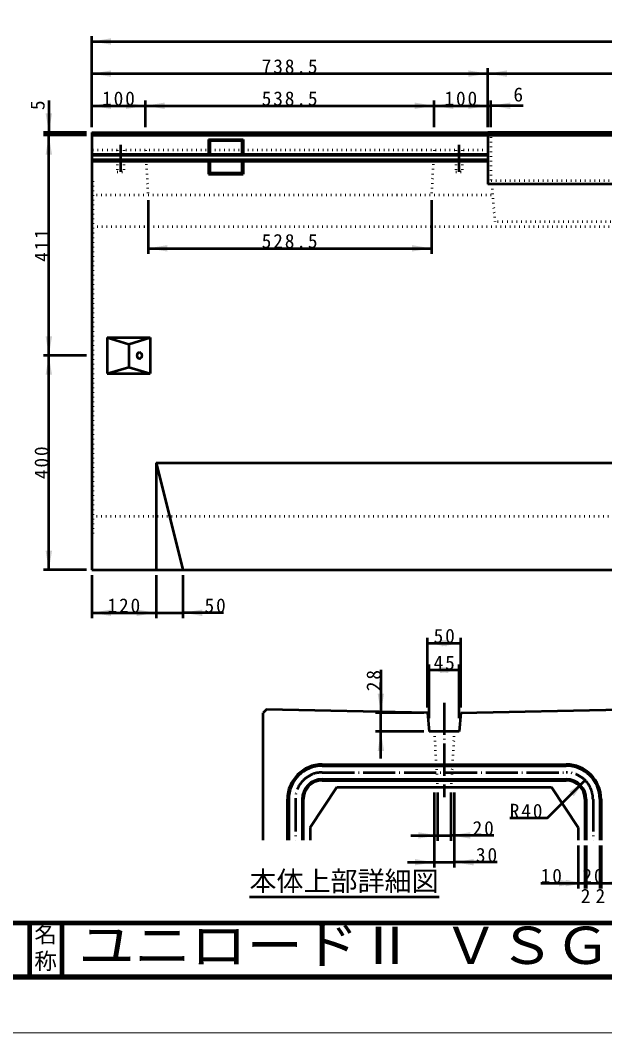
# Model space of a CAD drawing. Units: millimetres, scale not verified. Extents: x -2102 to 2102, y -1485 to 1485.
# Drawn here: x -300 to 790, y -1485 to 404 of the extents above; entities that cross this region are included whole.
import ezdxf
from ezdxf.enums import TextEntityAlignment as Align

# ---------------------------------------------------------------- set-up
doc = ezdxf.new("R2010")
doc.units = ezdxf.units.MM
doc.header["$LTSCALE"] = 5
doc.linetypes.add('DOTTED', pattern=[1.75, 0.25, -1.5])
doc.linetypes.add('LONG_DASHED_DOTTED', pattern=[15.25, 12, -1.5, 0.25, -1.5])
doc.layers.add('0-0_V-nasSTD', color=7, linetype='Continuous', lineweight=35)
doc.layers.add('0-1_0', color=7, linetype='Continuous', lineweight=50)
doc.styles.add('ＭＳ ゴシック', font='')
doc.styles.get('ＭＳ ゴシック').set_extended_font_data('MS Gothic')

msp = doc.modelspace()

# ---------------------------------------------------------------- linework, layer by layer
at = {"layer": '0-0_V-nasSTD', "lineweight": 50}
for p, q in [((-166.5, 194.655), (-166.5, -621.345)), ((-166.5, 194.655), (1833.5, 194.655)), ((-166.5, 189.655), (572, 189.655)), ((572, 194.655), (572, 98.655)), ((1095, 194.655), (572, 194.655)), ((572, 189.655), (833.5, 189.655)), ((51.2, 181.955), (115.8, 181.955)), ((51.2, 181.955), (53.5, 179.655)), ((51.2, 181.955), (51.2, 154.67)), ((53.5, 179.655), (113.5, 179.655)), ((53.5, 179.655), (53.5, 154.67)), ((113.5, 179.655), (115.8, 181.955)), ((113.5, 179.655), (113.5, 154.67)), ((115.8, 181.955), (115.8, 154.67)), ((-166.5, 154.67), (572, 154.67)), ((-166.5, 152.655), (572, 152.655)), ((-166.5, 144.655), (572, 144.655)), ((-166.5, 141.296), (572, 141.296)), ((51.2, 141.296), (51.2, 117.355)), ((53.5, 141.296), (53.5, 119.655)), ((113.5, 141.296), (113.5, 119.655)), ((115.8, 141.296), (115.8, 117.355)), ((51.2, 117.355), (53.5, 119.655)), ((51.2, 117.355), (115.8, 117.355)), ((53.5, 119.655), (113.5, 119.655)), ((113.5, 119.655), (115.8, 117.355)), ((-137.5, -187.845), (-137.5, -254.845)), ((-137.5, -187.845), (-57.5, -187.845)), ((-57.5, -187.845), (-57.5, -254.845)), ((-97.5, -199.845), (-97.5, -242.845)), ((-137.5, -254.845), (-57.5, -254.845)), ((-46.5, -421.345), (-46.5, -621.345)), ((-46.5, -421.345), (833.5, -421.345)), ((-46.5, -421.345), (3.5, -621.345)), ((-166.5, -621.345), (1833.5, -621.345)), ((153.433, -1125.807), (153.433, -888.057)), ((459.683, -888.057), (462.808, -923.057)), ((522.183, -888.057), (519.058, -923.057)), ((519.058, -923.057), (462.808, -923.057)), ((200.933, -1049.307), (200.933, -1125.807)), ((225.933, -1049.307), (225.933, -1125.807)), ((755.933, -1049.307), (755.933, -1125.807)), ((780.933, -1049.307), (780.933, -1125.807))]:
    msp.add_line(p, q, dxfattribs=at)
at = {"layer": '0-0_V-nasSTD', "linetype": 'DOTTED', "lineweight": 50}
for p, q in [((-166.5, 189.655), (572, 189.655)), ((578, 194.655), (578, 98.655)), ((572, 161.655), (-166.5, 161.655)), ((-118.8, 161.655), (-118.8, 121.655)), ((-106.8, 161.655), (-106.8, 121.655)), ((-66.5, 161.655), (-61.5, 78.655)), ((472, 161.655), (467, 78.655)), ((512.3, 161.655), (512.3, 121.655)), ((524.3, 161.655), (524.3, 121.655)), ((-118.8, 121.655), (-106.8, 121.655)), ((512.3, 121.655), (524.3, 121.655)), ((-166.5, 112.655), (-163.5, 110.655)), ((-163.5, -553.345), (-163.5, 110.655)), ((833.5, 104.655), (578, 104.655)), ((579.75, 98.655), (585.187, 27.935)), ((-166.5, 88.655), (-163.5, 90.655)), ((-166.5, 78.655), (581.288, 78.655)), ((1081.813, 27.935), (585.187, 27.935)), ((833.5, 18.655), (-166.5, 18.655)), ((-166.5, -521.345), (833.5, -521.345)), ((-166.5, -531.345), (-163.5, -533.345)), ((-166.5, -555.345), (-163.5, -553.345))]:
    msp.add_line(p, q, dxfattribs=at)
at = {"layer": '0-0_V-nasSTD', "linetype": 'LONG_DASHED_DOTTED', "lineweight": 50}
for p, q in [((-112.8, 171.655), (-112.8, 121.655)), ((518.3, 171.655), (518.3, 121.655)), ((213.433, -1049.307), (213.433, -1125.807)), ((768.433, -1049.307), (768.433, -1125.807))]:
    msp.add_line(p, q, dxfattribs=at)
at = {"layer": '0-0_V-nasSTD', "lineweight": 100}
for p, q in [((-282.5, -1280), (-282.5, -1380)), ((-222.5, -1280), (-222.5, -1380)), ((-1997.5, -1380), (1997.5, -1380))]:
    msp.add_line(p, q, dxfattribs=at)
at = {"layer": '0-0_V-nasSTD', "lineweight": 18}
for points in [[(-2102.5, -1485), (-2102.5, 1485), (2102.5, 1485), (2102.5, -1485)], [(-2002.5, -1385), (-2002.5, 1385), (2002.5, 1385), (2002.5, -1385)]]:
    msp.add_lwpolyline(points, close=True, dxfattribs=at)
at = {"layer": '0-0_V-nasSTD', "lineweight": 50}
for points in [[(1095, 194.655), (1095, 98.655), (572, 98.655)], [(-137.5, -187.845), (-97.5, -199.845), (-57.5, -187.845)], [(-137.5, -254.845), (-97.5, -242.845), (-57.5, -254.845)]]:
    msp.add_lwpolyline(points, dxfattribs=at)
for centre, radius, start, end in [((263.433, -1049.307), 62.5, 90, 180), ((718.433, -1049.307), 62.5, 0, 90), ((263.433, -1049.307), 37.5, 90, 180), ((718.433, -1049.307), 37.5, 0, 90)]:
    msp.add_arc(centre, radius, start, end, dxfattribs=at)
at = {"layer": '0-0_V-nasSTD', "linetype": 'LONG_DASHED_DOTTED', "lineweight": 50}
for centre, start, end in [((263.433, -1049.307), 90, 180), ((718.433, -1049.307), 0, 90)]:
    msp.add_arc(centre, 50, start, end, dxfattribs=at)
at = {"layer": '0-0_V-nasSTD', "lineweight": 50}
msp.add_ellipse((-77.5, -221.345), major_axis=(0, 6), ratio=0.707107, dxfattribs=at)
at = {"layer": '0-0_V-nasSTD'}
for points in [[(-166.5, 364.655), (-130.5, 358.655), (-130.5, 370.655)], [(-166.5, 304.655), (-130.5, 298.655), (-130.5, 310.655)], [(536, 298.655), (536, 310.655), (572, 304.655)], [(572, 304.655), (608, 298.655), (608, 310.655)], [(-166.5, 244.655), (-130.5, 238.655), (-130.5, 250.655)], [(-102.5, 238.655), (-102.5, 250.655), (-66.5, 244.655)], [(-66.5, 244.655), (-30.5, 238.655), (-30.5, 250.655)], [(436, 238.655), (436, 250.655), (472, 244.655)], [(472, 244.655), (508, 238.655), (508, 250.655)], [(536, 238.655), (536, 250.655), (572, 244.655)], [(578, 244.655), (614, 238.655), (614, 250.655)], [(-252.5, 230.655), (-246.5, 194.655), (-240.5, 230.655)], [(-252.5, 153.655), (-246.5, 189.655), (-240.5, 153.655)], [(-61.5, -21.345), (-25.5, -27.345), (-25.5, -15.345)], [(431, -27.345), (431, -15.345), (467, -21.345)], [(-252.5, -185.345), (-246.5, -221.345), (-240.5, -185.345)], [(-252.5, -257.345), (-246.5, -221.345), (-240.5, -257.345)], [(-252.5, -585.345), (-246.5, -621.345), (-240.5, -585.345)], [(-166.5, -701.345), (-130.5, -707.345), (-130.5, -695.345)], [(-82.5, -707.345), (-82.5, -695.345), (-46.5, -701.345)], [(3.5, -701.345), (39.5, -707.345), (39.5, -695.345)], [(459.683, -758.057), (495.683, -764.057), (495.683, -752.057)], [(486.183, -764.057), (486.183, -752.057), (522.183, -758.057)], [(462.808, -808.057), (498.808, -814.057), (498.808, -802.057)], [(483.058, -814.057), (483.058, -802.057), (519.058, -808.057)], [(366.808, -852.057), (372.808, -888.057), (378.808, -852.057)], [(366.808, -959.057), (372.808, -923.057), (378.808, -959.057)], [(724.09, -1035.165), (732.575, -1043.651), (753.789, -1013.952)], [(442.433, -1122.807), (442.433, -1110.807), (478.433, -1116.807)], [(503.433, -1116.807), (539.433, -1122.807), (539.433, -1110.807)], [(436.183, -1172.807), (436.183, -1160.807), (472.183, -1166.807)], [(509.683, -1166.807), (545.683, -1172.807), (545.683, -1160.807)], [(704.933, -1211.807), (704.933, -1199.807), (740.933, -1205.807)], [(717.433, -1211.807), (717.433, -1199.807), (753.433, -1205.807)], [(783.433, -1205.807), (819.433, -1211.807), (819.433, -1199.807)]]:
    msp.add_solid(points, dxfattribs=at)
at = {"layer": '0-1_0'}
for p, q in [((-166.5, 204.655), (-166.5, 374.655)), ((-166.5, 364.655), (1833.5, 364.655)), ((-166.5, 304.655), (572, 304.655)), ((572, 204.655), (572, 314.655)), ((572, 304.655), (1095, 304.655)), ((-246.5, 254.655), (-246.5, 194.655)), ((-66.5, 204.655), (-66.5, 254.655)), ((472, 204.655), (472, 254.655)), ((578, 204.655), (578, 254.655)), ((-166.5, 244.655), (-66.5, 244.655)), ((-66.5, 244.655), (472, 244.655)), ((472, 244.655), (572, 244.655)), ((572, 244.655), (578, 244.655)), ((638, 244.655), (578, 244.655)), ((-176.5, 194.655), (-256.5, 194.655)), ((-176.5, 189.655), (-256.5, 189.655)), ((-246.5, 189.655), (-246.5, 194.655)), ((-61.5, 68.655), (-61.5, -31.345)), ((467, 68.655), (467, -31.345)), ((-61.5, -21.345), (467, -21.345)), ((-176.5, -221.345), (-256.5, -221.345)), ((-176.5, -621.345), (-256.5, -621.345)), ((-166.5, -631.345), (-166.5, -711.345)), ((-46.5, -631.345), (-46.5, -711.345)), ((3.5, -631.345), (3.5, -711.345)), ((79.478, -701.345), (3.5, -701.345)), ((459.683, -878.057), (459.683, -748.057)), ((522.183, -878.057), (522.183, -748.057)), ((459.683, -758.057), (522.183, -758.057)), ((372.808, -808.057), (372.808, -888.057)), ((462.808, -898.057), (462.808, -798.057)), ((462.808, -808.057), (519.058, -808.057)), ((519.058, -898.057), (519.058, -798.057)), ((452.808, -888.057), (362.808, -888.057)), ((372.808, -923.057), (372.808, -888.057)), ((452.808, -923.057), (362.808, -923.057)), ((372.808, -973.057), (372.808, -923.057)), ((263.433, -984.307), (718.433, -984.307)), ((263.433, -986.807), (718.433, -986.807)), ((263.433, -1011.807), (718.433, -1011.807)), ((263.433, -1014.307), (718.433, -1014.307)), ((683.078, -1084.663), (753.789, -1013.952)), ((290.933, -1026.807), (240.933, -1101.807)), ((290.933, -1026.807), (690.933, -1026.807)), ((472.183, -1036.807), (472.183, -1176.807)), ((478.433, -1036.807), (478.433, -1126.807)), ((503.433, -1036.807), (503.433, -1126.807)), ((509.683, -1036.807), (509.683, -1176.807)), ((690.933, -1026.807), (740.933, -1101.807)), ((198.433, -1089.307), (198.433, -1049.307)), ((228.433, -1089.307), (228.433, -1049.307)), ((753.433, -1049.307), (753.433, -1089.307)), ((783.433, -1049.307), (783.433, -1089.307)), ((198.433, -1125.807), (198.433, -1089.307)), ((228.433, -1125.807), (228.433, -1089.307)), ((683.078, -1084.663), (613.078, -1084.663)), ((753.433, -1089.307), (753.433, -1125.807)), ((783.433, -1089.307), (783.433, -1125.807)), ((240.933, -1101.807), (240.933, -1125.807)), ((740.933, -1101.807), (740.933, -1125.807)), ((428.433, -1116.807), (478.433, -1116.807)), ((478.433, -1116.807), (503.433, -1116.807)), ((583.433, -1116.807), (503.433, -1116.807)), ((740.933, -1135.807), (740.933, -1215.807)), ((753.433, -1135.807), (753.433, -1215.807)), ((755.933, -1135.807), (755.933, -1215.807)), ((780.933, -1135.807), (780.933, -1215.807)), ((783.433, -1135.807), (783.433, -1215.807)), ((422.183, -1166.807), (472.183, -1166.807)), ((472.183, -1166.807), (509.683, -1166.807)), ((589.683, -1166.807), (509.683, -1166.807)), ((670.933, -1205.807), (740.933, -1205.807)), ((740.933, -1205.807), (753.433, -1205.807)), ((127.697, -1231.593), (481.707, -1231.593))]:
    msp.add_line(p, q, dxfattribs=at)
at = {"layer": '0-1_0', "linetype": 'LONG_DASHED_DOTTED'}
for p, q in [((490.933, -869.307), (490.933, -1045.557)), ((263.433, -999.307), (718.433, -999.307))]:
    msp.add_line(p, q, dxfattribs=at)
at = {"layer": '0-1_0', "linetype": 'DOTTED'}
for p, q in [((472.183, -923.057), (478.433, -1026.807)), ((509.683, -923.057), (503.433, -1026.807))]:
    msp.add_line(p, q, dxfattribs=at)
at = {"layer": '0-1_0', "lineweight": 100}
msp.add_line((-1997.5, -1280), (1997.5, -1280), dxfattribs=at)
at = {"layer": '0-1_0'}
for points in [[(-246.5, -621.345), (-246.5, -221.345), (-246.5, 189.655)], [(-166.5, -701.345), (-46.5, -701.345), (3.5, -701.345)], [(459.683, -888.057), (159.683, -881.807), (153.433, -888.057)], [(522.183, -888.057), (822.183, -881.807), (828.433, -888.057)], [(753.433, -1205.807), (755.933, -1205.807), (780.933, -1205.807), (783.433, -1205.807), (828.433, -1205.807)]]:
    msp.add_lwpolyline(points, dxfattribs=at)
for centre, radius, start, end in [((263.433, -1049.307), 65, 90, 180), ((718.433, -1049.307), 65, 0, 90), ((263.433, -1049.307), 35, 90, 180), ((718.433, -1049.307), 35, 0, 90)]:
    msp.add_arc(centre, radius, start, end, dxfattribs=at)

# ---------------------------------------------------------------- texts
at = {"layer": '0-0_V-nasSTD', "style": 'ＭＳ ゴシック'}
for s, height, p in [('6', 26.39, (620, 244.655)), ('本体上部詳細図', 36.95, (127.697, -1231.593)), ('2', 26.39, (745.683, -1250.807)), ('2', 26.39, (773.183, -1250.807)), ('名', 30.79, (-273.518, -1326.001)), ('称', 30.79, (-273.524, -1375.99))]:
    msp.add_text(s, height=height, dxfattribs=at).set_placement(p, align=Align.BOTTOM_LEFT)
msp.add_text('5', height=26.39, rotation=90, dxfattribs=at).set_placement((-246.5, 236.655), align=Align.BOTTOM_LEFT)
at = {"layer": '0-0_V-nasSTD', "style": 'ＭＳ ゴシック', "width": 1.1}
msp.add_text('ユニロードⅡ ＶＳＧ集水', height=69.65, dxfattribs=at).set_placement((-191, -1377.53), align=Align.BOTTOM_LEFT)
at = {"layer": '0-0_V-nasSTD', "char_height": 26.39, "attachment_point": 7, "style": 'ＭＳ ゴシック'}
for s, insert in [('\\T1.2;738.5', (150.55, 304.655)), ('\\T1.2;100', (-147.1, 244.655)), ('\\T1.2;538.5', (150.55, 244.655)), ('\\T1.2;100', (491.4, 244.655)), ('\\T1.2;528.5', (150.55, -21.345)), ('\\T1.2;120', (-137.1, -701.345)), ('\\T1.2;50', (43.9, -701.349)), ('\\T1.2;50', (471.133, -758.057)), ('\\T1.2;45', (471.133, -808.057)), ('\\T1.2;R40', (613.078, -1084.663)), ('\\T1.2;20', (543.833, -1116.807)), ('\\T1.2;30', (550.083, -1166.807)), ('\\T1.2;10', (670.933, -1205.807)), ('\\T1.2;20', (748.633, -1205.807))]:
    msp.add_mtext(s, dxfattribs=dict(at, insert=insert))
at = {"layer": '0-0_V-nasSTD', "char_height": 26.39, "attachment_point": 7, "rotation": 90, "style": 'ＭＳ ゴシック'}
for s, insert in [('\\T1.2;411', (-246.5, -46.445)), ('\\T1.2;400', (-246.5, -451.945)), ('\\T1.2;28', (372.812, -847.657))]:
    msp.add_mtext(s, dxfattribs=dict(at, insert=insert))

doc.saveas('drawing.dxf')
